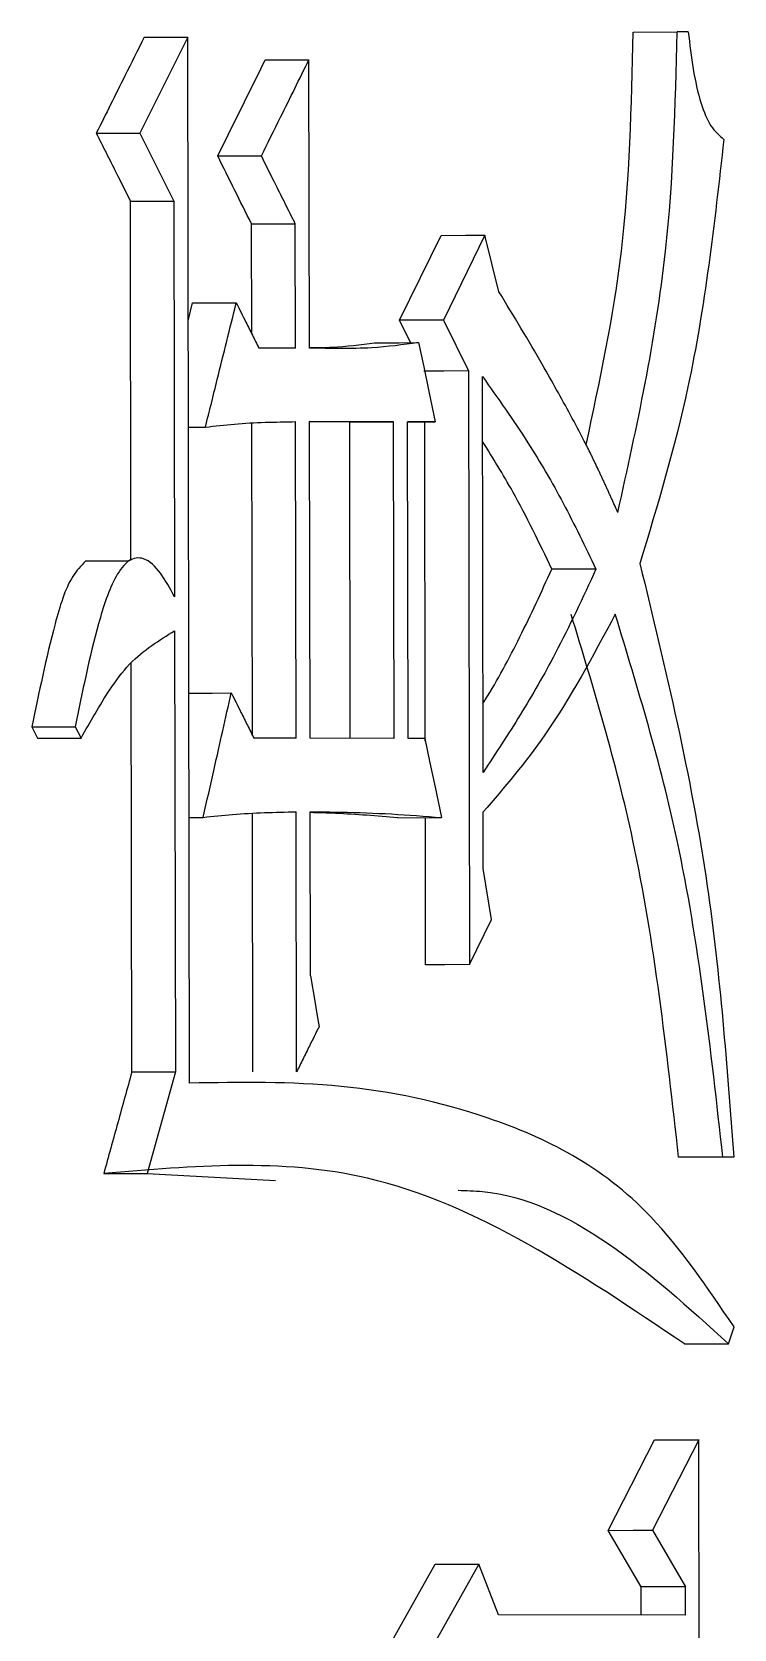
# Model space of a CAD drawing. Header units: millimetres. Extents: x 2320 to 4000, y 933 to 2121.
# Drawn here: x 2927.281 to 2928.625, y 1102.782 to 1105.837 of the extents above; entities that cross this region are included whole.
import ezdxf

# ---------------------------------------------------------------- set-up
doc = ezdxf.new("R2010")
doc.units = ezdxf.units.MM

msp = doc.modelspace()

# ---------------------------------------------------------------- linework, layer by layer
at = {"color": 7, "linetype": 'Continuous', "lineweight": 25}
for p, q in [((2927.5795, 1105.8275), (2927.4876, 1105.6437)), ((2927.5829, 1103.8263), (2927.5795, 1105.8275)), ((2928.4316, 1105.837), (2928.5161, 1105.8373)), ((2928.537, 1105.8372), (2928.5161, 1105.8373)), ((2927.8123, 1105.2323), (2927.8114, 1105.784)), ((2927.4876, 1105.6437), (2927.5529, 1105.5138)), ((2927.6368, 1105.6), (2927.7203, 1105.6002)), ((2927.4708, 1104.8258), (2927.4697, 1105.5136)), ((2927.5529, 1105.5138), (2927.5542, 1104.7566)), ((2927.7018, 1105.2598), (2927.7015, 1105.4701)), ((2927.7855, 1105.2323), (2927.7851, 1105.4703)), ((2927.9848, 1105.2859), (2928.0641, 1105.448)), ((2928.1481, 1105.4483), (2928.0687, 1105.2861)), ((2928.1748, 1105.3401), (2928.1481, 1105.4483)), ((2927.5804, 1105.2849), (2927.5888, 1105.3188)), ((2928.0687, 1105.2861), (2927.9848, 1105.2859)), ((2928.0059, 1105.2429), (2927.9848, 1105.2859)), ((2928.0687, 1105.2861), (2928.1167, 1105.1887)), ((2927.7855, 1105.2323), (2927.7155, 1105.2324)), ((2928.0327, 1105.1885), (2928.0323, 1105.1893)), ((2928.0327, 1105.1874), (2928.0327, 1105.1885)), ((2928.1167, 1105.1887), (2928.1186, 1104.0529)), ((2928.1446, 1104.4206), (2928.1433, 1105.1779)), ((2927.5808, 1105.081), (2927.6132, 1105.0811)), ((2927.7031, 1104.4918), (2927.7021, 1105.089)), ((2927.7867, 1104.486), (2927.7857, 1105.0917)), ((2927.9732, 1105.0915), (2927.8126, 1105.0917)), ((2927.8136, 1104.4859), (2927.8126, 1105.0917)), ((2927.8893, 1105.0913), (2927.8126, 1105.0914)), ((2927.8893, 1105.0913), (2927.9732, 1105.0915)), ((2927.8903, 1104.4855), (2927.8893, 1105.0913)), ((2927.9742, 1104.4857), (2927.9732, 1105.0915)), ((2928.0531, 1105.0914), (2927.9998, 1105.0915)), ((2928.0009, 1104.4857), (2927.9998, 1105.0915)), ((2927.9998, 1105.0913), (2928.0531, 1105.0914)), ((2928.0339, 1104.4806), (2928.0329, 1105.0914)), ((2927.4664, 1104.825), (2927.3832, 1104.8248)), ((2928.3605, 1104.8098), (2928.2761, 1104.8096)), ((2927.5543, 1104.6917), (2927.5557, 1103.848)), ((2927.4725, 1103.8477), (2927.4711, 1104.6301)), ((2927.2813, 1104.5078), (2927.3643, 1104.508)), ((2927.2813, 1104.5078), (2927.2922, 1104.4861)), ((2927.3643, 1104.508), (2927.3753, 1104.4864)), ((2927.7867, 1104.486), (2927.706, 1104.486)), ((2927.9742, 1104.4857), (2927.8136, 1104.4859)), ((2928.0328, 1104.4857), (2928.0009, 1104.4857)), ((2927.582, 1104.3346), (2927.6091, 1104.3347)), ((2927.7042, 1103.8475), (2927.7034, 1104.3423)), ((2927.7878, 1103.8477), (2927.787, 1104.3453)), ((2927.8143, 1104.0316), (2927.8138, 1104.3453)), ((2927.9811, 1104.334), (2928.065, 1104.3342)), ((2928.0346, 1104.0527), (2928.0341, 1104.3341)), ((2928.1449, 1104.2368), (2928.1447, 1104.345)), ((2928.1609, 1104.1394), (2928.1449, 1104.2368)), ((2928.1186, 1104.0529), (2928.1609, 1104.1394)), ((2927.4725, 1103.8477), (2927.5557, 1103.848)), ((2927.5557, 1103.848), (2927.5018, 1103.6533)), ((2928.6032, 1103.6845), (2928.5186, 1103.6843)), ((2928.5394, 1103.6843), (2928.5186, 1103.6843)), ((2928.6241, 1103.6845), (2928.5394, 1103.6843)), ((2928.6241, 1103.6845), (2928.6033, 1103.6845)), ((2927.4186, 1103.6531), (2927.5018, 1103.6533)), ((2927.5018, 1103.6533), (2927.7475, 1103.6401)), ((2928.6143, 1103.3276), (2928.6247, 1103.36)), ((2928.5296, 1103.3273), (2928.6143, 1103.3275)), ((2928.3841, 1102.9705), (2928.4726, 1103.1435)), ((2928.5572, 1103.1437), (2928.4686, 1102.9708)), ((2928.5604, 1101.294), (2928.5572, 1103.1437)), ((2928.447, 1102.8623), (2928.3841, 1102.9705)), ((2928.4686, 1102.9708), (2928.5316, 1102.8625)), ((2927.9678, 1102.7547), (2928.0525, 1102.906)), ((2928.1365, 1102.9062), (2928.0517, 1102.7549)), ((2928.1738, 1102.8088), (2928.1365, 1102.9062)), ((2928.5316, 1102.8625), (2928.447, 1102.8623)), ((2928.4471, 1102.8082), (2928.447, 1102.8623)), ((2928.5317, 1102.8084), (2928.5316, 1102.8625)), ((2928.5317, 1102.8084), (2928.1738, 1102.8088))]:
    msp.add_line(p, q, dxfattribs=at)
at = {"color": 7, "linetype": 'Continuous', "lineweight": 25, "flags": 128}
for points in [[(2927.4962, 1105.8273), (2927.5428, 1105.8274), (2927.5795, 1105.8275)], [(2927.7278, 1105.7838), (2927.7746, 1105.7839), (2927.8114, 1105.784)], [(2927.4044, 1105.6435), (2927.451, 1105.6436), (2927.4876, 1105.6437)], [(2927.4697, 1105.5136), (2927.5163, 1105.5137), (2927.5529, 1105.5138)], [(2927.7015, 1105.4701), (2927.7483, 1105.4702), (2927.7851, 1105.4703)], [(2928.0641, 1105.448), (2928.1111, 1105.4482), (2928.1481, 1105.4483)], [(2927.5888, 1105.3188), (2927.6355, 1105.3189), (2927.6722, 1105.319)], [(2927.937, 1105.2427), (2927.984, 1105.2428), (2928.0209, 1105.2429)], [(2928.0209, 1105.2429), (2928.0308, 1105.1963), (2928.0407, 1105.1496), (2928.0531, 1105.0914)], [(2928.1167, 1105.1887), (2928.0697, 1105.1886), (2928.0327, 1105.1885)], [(2927.5816, 1104.5724), (2927.626, 1104.5725), (2927.6627, 1104.5726)], [(2927.2922, 1104.4861), (2927.3213, 1104.4862), (2927.3483, 1104.4863), (2927.3753, 1104.4864)], [(2928.0328, 1104.4857), (2928.0427, 1104.4391), (2928.0527, 1104.3924), (2928.065, 1104.3342)], [(2927.8143, 1104.0316), (2927.8225, 1103.9829), (2927.8265, 1103.9586), (2927.8306, 1103.9342)], [(2928.1186, 1104.0529), (2928.0716, 1104.0528), (2928.0346, 1104.0527)], [(2928.4726, 1103.1435), (2928.52, 1103.1436), (2928.5572, 1103.1437)], [(2928.3841, 1102.9705), (2928.4314, 1102.9707), (2928.4686, 1102.9708)], [(2928.0525, 1102.906), (2928.0995, 1102.9061), (2928.1365, 1102.9062)]]:
    msp.add_lwpolyline(points, dxfattribs=at)
at = {"color": 7, "linetype": 'Continuous', "lineweight": 25}
for points, knots in [([(2927.4962, 1105.8273), (2927.4838, 1105.8026), (2927.4624, 1105.7596), (2927.4318, 1105.6983), (2927.4136, 1105.6618), (2927.4044, 1105.6435)], [0, 0, 0, 0, 0.403399, 0.701699, 1, 1, 1, 1]), ([(2928.3416, 1105.0474), (2928.3678, 1105.1693), (2928.4224, 1105.4224), (2928.4284, 1105.6955), (2928.4316, 1105.837)], [0, 0, 0, 0, 0.4815745, 1, 1, 1, 1]), ([(2928.4023, 1104.918), (2928.4386, 1105.0822), (2928.5038, 1105.3774), (2928.5123, 1105.696), (2928.5161, 1105.8373)], [0, 0, 0, 0, 0.55643, 1, 1, 1, 1]), ([(2928.537, 1105.8372), (2928.5427, 1105.7897), (2928.5506, 1105.7239), (2928.5789, 1105.6548), (2928.5965, 1105.6393), (2928.6052, 1105.6316)], [0, 0, 0, 0, 0.571287, 0.789427, 1, 1, 1, 1]), ([(2927.6368, 1105.6), (2927.652, 1105.6306), (2927.6823, 1105.6919), (2927.7126, 1105.7531), (2927.7278, 1105.7838)], [0, 0, 0, 0, 0.5, 1, 1, 1, 1]), ([(2927.7203, 1105.6002), (2927.7325, 1105.6249), (2927.7539, 1105.6679), (2927.7842, 1105.7291), (2927.8023, 1105.7657), (2927.8114, 1105.784)], [0, 0, 0, 0, 0.403163, 0.701581, 1, 1, 1, 1]), ([(2927.4044, 1105.6435), (2927.4106, 1105.6311), (2927.4231, 1105.6064), (2927.4448, 1105.5631), (2927.4603, 1105.5322), (2927.4697, 1105.5136)], [0, 0, 0, 0, 0.285744, 0.571488, 1, 1, 1, 1]), ([(2928.6052, 1105.6316), (2928.587, 1105.4705), (2928.5548, 1105.1847), (2928.478, 1104.9312), (2928.4445, 1104.8206)], [0, 0, 0, 0, 0.5636828, 1, 1, 1, 1]), ([(2927.7015, 1105.4701), (2927.6907, 1105.4917), (2927.6691, 1105.535), (2927.6476, 1105.5783), (2927.6368, 1105.6)], [0, 0, 0, 0, 0.5, 1, 1, 1, 1]), ([(2927.7851, 1105.4703), (2927.7789, 1105.4827), (2927.7666, 1105.5074), (2927.745, 1105.5507), (2927.7295, 1105.5816), (2927.7203, 1105.6002)], [0, 0, 0, 0, 0.285577, 0.571153, 1, 1, 1, 1]), ([(2928.4023, 1104.918), (2928.4004, 1104.9224), (2928.3974, 1104.929), (2928.3934, 1104.9378), (2928.3904, 1104.9445), (2928.3874, 1104.9511), (2928.3844, 1104.9577), (2928.3814, 1104.9643), (2928.3784, 1104.9708), (2928.3753, 1104.9774), (2928.3723, 1104.984), (2928.3693, 1104.9905), (2928.3652, 1104.9992), (2928.3611, 1105.0079), (2928.3569, 1105.0165), (2928.3538, 1105.0229), (2928.3476, 1105.0357), (2928.3253, 1105.08), (2928.2943, 1105.1367), (2928.2403, 1105.2325), (2928.2029, 1105.294), (2928.1748, 1105.3401)], [0, 0, 0, 0, 0.028904, 0.043385, 0.057865, 0.072345, 0.086826, 0.101306, 0.115786, 0.130266, 0.144747, 0.159227, 0.173707, 0.202668, 0.217148, 0.231629, 0.246109, 0.304033, 0.535791, 0.651637, 1, 1, 1, 1]), ([(2927.6132, 1105.0811), (2927.6208, 1105.1114), (2927.6344, 1105.1663), (2927.654, 1105.2456), (2927.6662, 1105.2945), (2927.6722, 1105.319)], [0, 0, 0, 0, 0.382821, 0.69141, 1, 1, 1, 1]), ([(2927.6722, 1105.319), (2927.6784, 1105.3066), (2927.6887, 1105.286), (2927.7031, 1105.2572), (2927.7114, 1105.2407), (2927.7155, 1105.2324)], [0, 0, 0, 0, 0.428365, 0.714183, 1, 1, 1, 1]), ([(2928.0209, 1105.2429), (2927.9911, 1105.2388), (2927.9416, 1105.2321), (2927.8719, 1105.2314), (2927.8322, 1105.232), (2927.8123, 1105.2323)], [0, 0, 0, 0, 0.430957, 0.715413, 1, 1, 1, 1]), ([(2927.8123, 1105.2333), (2927.8268, 1105.2334), (2927.8685, 1105.2337), (2927.91, 1105.2391), (2927.937, 1105.2427)], [0, 0, 0, 0, 0.3473859, 1, 1, 1, 1]), ([(2928.1433, 1105.1779), (2928.1727, 1105.1366), (2928.2266, 1105.0609), (2928.299, 1104.9372), (2928.3399, 1104.8524), (2928.3605, 1104.8098)], [0, 0, 0, 0, 0.374499, 0.686278, 1, 1, 1, 1]), ([(2927.6132, 1105.0811), (2927.6317, 1105.0833), (2927.6698, 1105.0879), (2927.7273, 1105.0907), (2927.7662, 1105.0914), (2927.7857, 1105.0917)], [0, 0, 0, 0, 0.3217496, 0.6607954, 1, 1, 1, 1]), ([(2928.2761, 1104.8096), (2928.2519, 1104.8601), (2928.2104, 1104.9465), (2928.1631, 1105.0223), (2928.1435, 1105.0538)], [0, 0, 0, 0, 0.584157, 1, 1, 1, 1]), ([(2927.3835, 1104.8249), (2927.3751, 1104.8158), (2927.3491, 1104.7878), (2927.3153, 1104.6732), (2927.2948, 1104.5736), (2927.2813, 1104.5078)], [0, 0, 0, 0, 0.13989, 0.43203, 1, 1, 1, 1]), ([(2927.5542, 1104.7566), (2927.5456, 1104.7725), (2927.5287, 1104.8037), (2927.4981, 1104.8339), (2927.4653, 1104.8298), (2927.433, 1104.7852), (2927.3979, 1104.6755), (2927.3777, 1104.5746), (2927.3643, 1104.508)], [0, 0, 0, 0, 0.1193343, 0.235111, 0.3264668, 0.4209907, 0.6176824, 1, 1, 1, 1]), ([(2928.4445, 1104.8205), (2928.4936, 1104.6178), (2928.5816, 1104.2539), (2928.6111, 1103.8593), (2928.6241, 1103.6845)], [0, 0, 0, 0, 0.557128, 1, 1, 1, 1]), ([(2928.1443, 1104.5527), (2928.1458, 1104.555), (2928.1709, 1104.5944), (2928.2159, 1104.6788), (2928.256, 1104.7659), (2928.2761, 1104.8096)], [0, 0, 0, 0, 0.030373, 0.513877, 1, 1, 1, 1]), ([(2928.3605, 1104.8098), (2928.3352, 1104.755), (2928.2898, 1104.6569), (2928.2162, 1104.5296), (2928.1685, 1104.457), (2928.1446, 1104.4206)], [0, 0, 0, 0, 0.387466, 0.693166, 1, 1, 1, 1]), ([(2928.3974, 1104.7232), (2928.3542, 1104.6426), (2928.2775, 1104.4995), (2928.1851, 1104.3919), (2928.1447, 1104.345)], [0, 0, 0, 0, 0.56329, 1, 1, 1, 1]), ([(2928.5186, 1103.6843), (2928.4956, 1103.8906), (2928.4548, 1104.2566), (2928.3561, 1104.5813), (2928.313, 1104.7229)], [0, 0, 0, 0, 0.563916, 1, 1, 1, 1]), ([(2928.6032, 1103.6845), (2928.5802, 1103.8909), (2928.5394, 1104.2569), (2928.4405, 1104.5816), (2928.3974, 1104.7232)], [0, 0, 0, 0, 0.563872, 1, 1, 1, 1]), ([(2927.3753, 1104.4864), (2927.393, 1104.5177), (2927.422, 1104.569), (2927.4671, 1104.6304), (2927.5104, 1104.6643), (2927.5397, 1104.6826), (2927.5543, 1104.6917)], [0, 0, 0, 0, 0.345509, 0.566176, 0.783683, 1, 1, 1, 1]), ([(2927.6091, 1104.3347), (2927.616, 1104.3655), (2927.6284, 1104.4206), (2927.6463, 1104.4999), (2927.6572, 1104.5484), (2927.6627, 1104.5726)], [0, 0, 0, 0, 0.388596, 0.694298, 1, 1, 1, 1]), ([(2927.6627, 1104.5726), (2927.6689, 1104.5603), (2927.6792, 1104.5396), (2927.6936, 1104.5108), (2927.7019, 1104.4943), (2927.706, 1104.486)], [0, 0, 0, 0, 0.428365, 0.714183, 1, 1, 1, 1]), ([(2927.6091, 1104.3347), (2927.6278, 1104.3367), (2927.6668, 1104.3407), (2927.7261, 1104.344), (2927.7667, 1104.3449), (2927.787, 1104.3453)], [0, 0, 0, 0, 0.314831, 0.657355, 1, 1, 1, 1]), ([(2927.8138, 1104.3453), (2927.8336, 1104.3451), (2927.8855, 1104.3447), (2927.9693, 1104.3418), (2928.0331, 1104.3368), (2928.065, 1104.3342)], [0, 0, 0, 0, 0.2348288, 0.6173372, 1, 1, 1, 1]), ([(2927.9811, 1104.334), (2927.9415, 1104.3372), (2927.8859, 1104.3417), (2927.83, 1104.3433), (2927.8138, 1104.3437)], [0, 0, 0, 0, 0.711357, 1, 1, 1, 1]), ([(2927.8306, 1103.9342), (2927.8245, 1103.9219), (2927.8143, 1103.9013), (2927.8, 1103.8725), (2927.7919, 1103.856), (2927.7878, 1103.8477)], [0, 0, 0, 0, 0.42836, 0.71418, 1, 1, 1, 1]), ([(2927.4725, 1103.8477), (2927.4635, 1103.8153), (2927.4456, 1103.7504), (2927.4276, 1103.6855), (2927.4186, 1103.6531)], [0, 0, 0, 0, 0.5, 1, 1, 1, 1]), ([(2928.6247, 1103.36), (2928.5733, 1103.4356), (2928.4363, 1103.6371), (2928.1703, 1103.7675), (2927.8728, 1103.8309), (2927.6799, 1103.8278), (2927.5829, 1103.8263)], [0, 0, 0, 0, 0.180535, 0.481186, 0.738841, 1, 1, 1, 1]), ([(2928.5296, 1103.3273), (2928.3309, 1103.4615), (2927.9759, 1103.7012), (2927.5889, 1103.6678), (2927.4186, 1103.6531)], [0, 0, 0, 0, 0.560047, 1, 1, 1, 1]), ([(2928.097, 1103.6212), (2928.1124, 1103.6207), (2928.2969, 1103.6148), (2928.4625, 1103.4649), (2928.6143, 1103.3275)], [0, 0, 0, 0, 0.083421, 1, 1, 1, 1])]:
    msp.add_open_spline(points, degree=3, knots=knots, dxfattribs=at)

doc.saveas('drawing.dxf')
